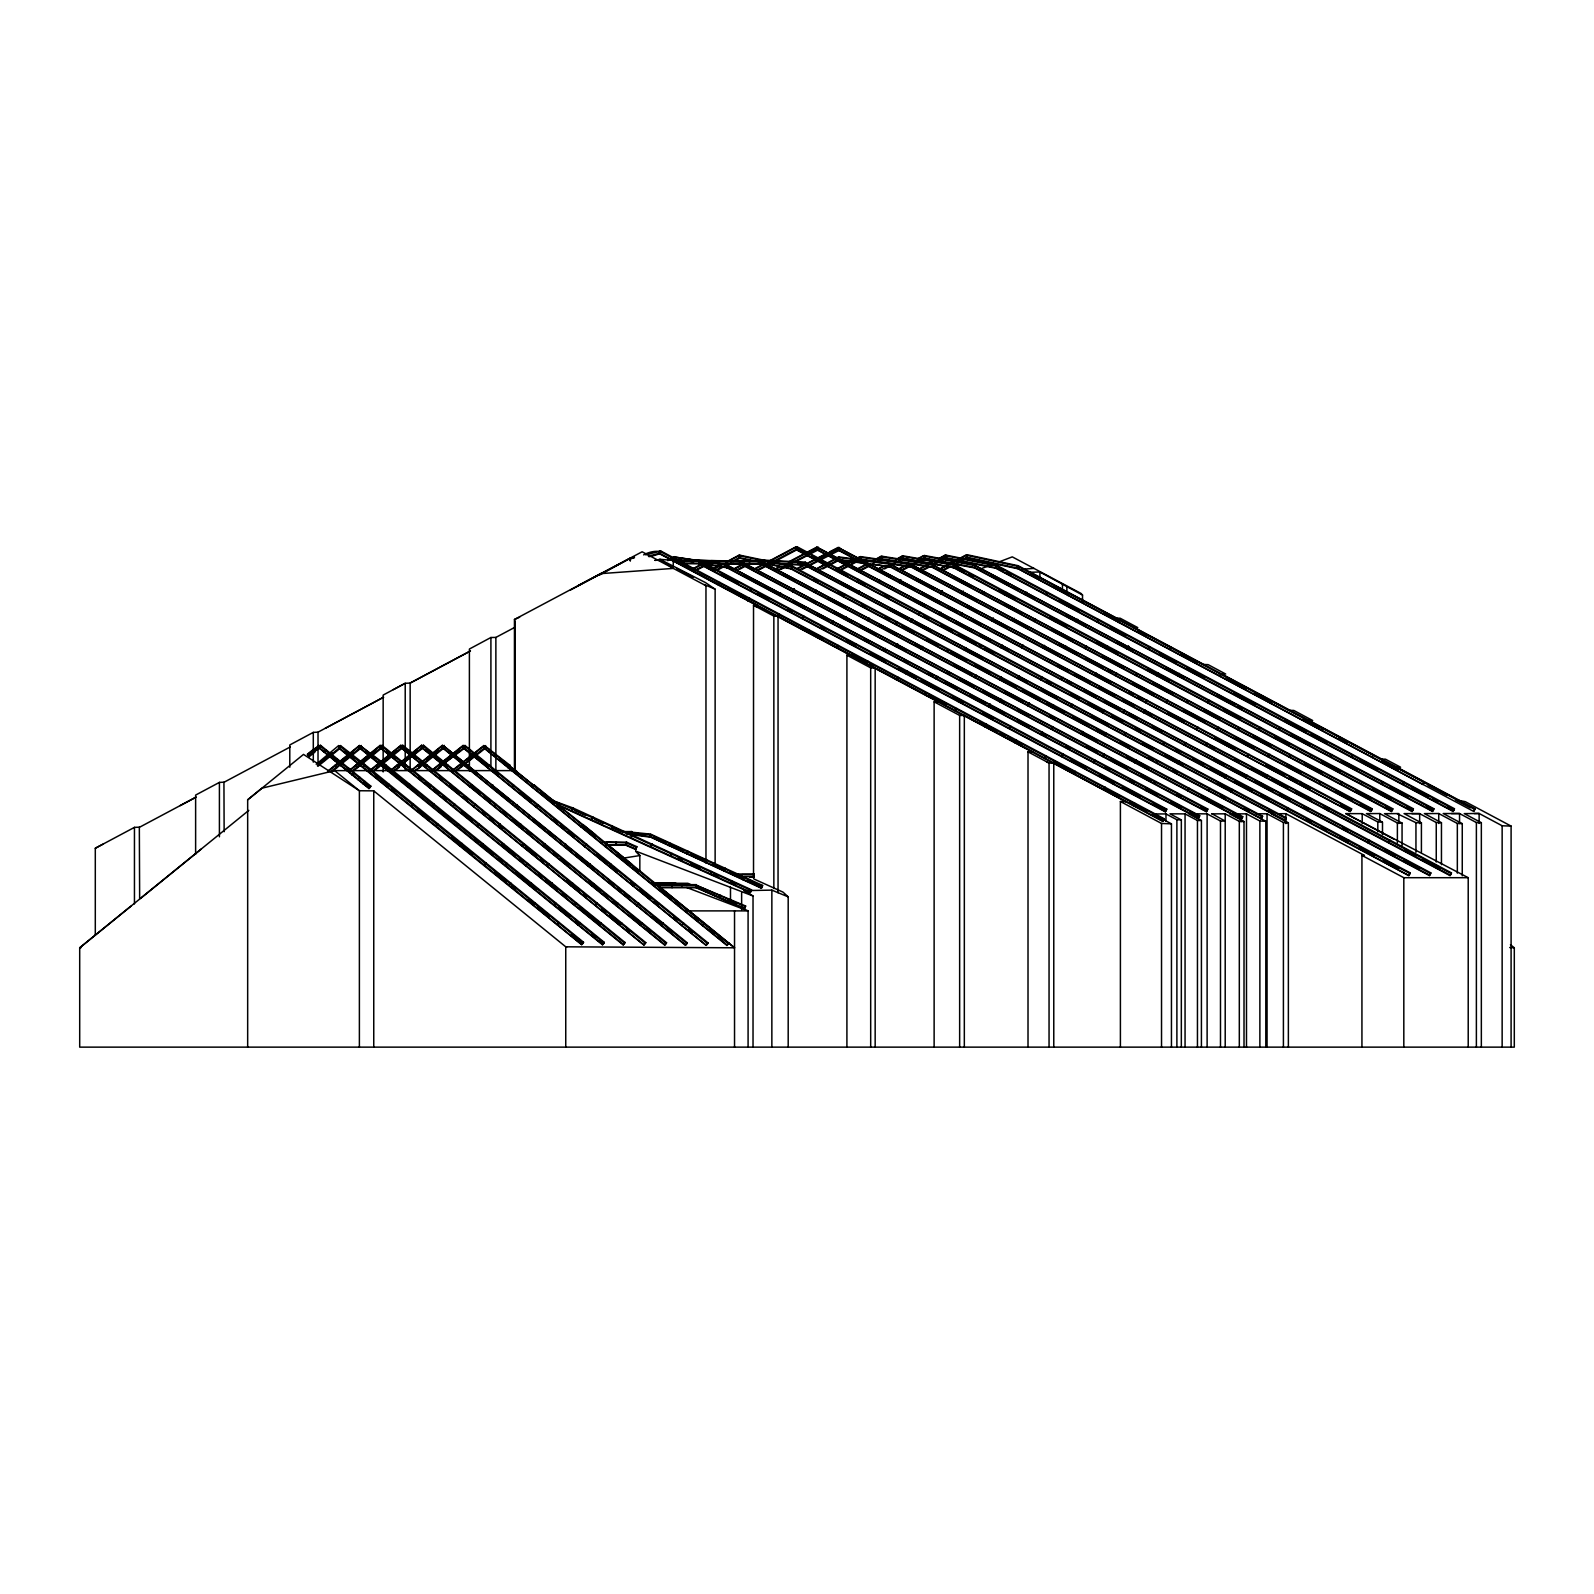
<?xml version="1.0" encoding="UTF-8"?>
<svg xmlns="http://www.w3.org/2000/svg" width="1594" height="1594" viewBox="0 0 1594 1594"><rect width="100%" height="100%" fill="white"/><g stroke="black" fill="none" stroke-linecap="round" stroke-linejoin="round"><path stroke-width="1.5" d="M727.9 563.858L761.852 564.176L761.872 561.108L710.944 560.65M924.161 557.023L924.52 555.509L975.408 564.973L975.369 566.488L974.89 567.982L923.982 558.518L924.52 555.509M717.161 563.539L741.768 564.475L741.887 561.407L689.784 560.032L741.469 561.985M995.732 568.201L996.728 565.332L945.9 555.111L945.322 558.119L996.15 568.341L997.127 565.491L1454.445 808.716L1453.987 810.071L1453.07 811.426L995.732 568.201L997.127 565.491M753.404 561.128L739.158 558.159L739.755 555.17L791.999 566.049L791.003 568.899L1265.815 821.289L1265.815 1047.138M967.12 556.246L967.199 554.752L1017.948 565.671L1017.869 567.165L1018.327 565.81L1475.028 808.696L1474.57 810.051L1473.633 811.406L1016.833 568.002L1018.327 565.81M785.643 564.296L805.03 565.252L805.169 562.184L756.692 559.793M318.7 745.275L320.514 747.725L314.197 751.571L313.101 749.598L320.533 745.315L370.824 786.161L370.127 787.356L368.971 788.552L318.68 747.706L320.533 745.315M335.079 765.698L336.952 767.631M316.21 764.283L338.645 745.593L340.518 748.004L318.083 766.216M355.801 765.578L357.694 767.531M331.353 772.193L361.24 747.885L359.387 745.494L327.607 771.317M369.091 771.097L400.871 745.275L402.744 747.666L378.436 767.411L376.563 765.02L378.436 767.411L374.69 770.46M353.948 770.56L382.002 747.785L380.149 745.374L348.349 771.197M421.613 745.235L423.466 747.626L398.44 766.853L397.324 764.901L421.613 745.235L422.769 746.43L423.466 745.235L666.551 942.731L665.854 943.927L664.698 945.122L421.613 747.626L423.466 745.235M463.117 745.434L464.93 747.865L439.924 766.634L438.788 764.682L463.117 745.434L464.252 746.65L464.97 745.454L708.075 942.971L707.377 944.166L706.202 945.362L463.097 747.845L464.97 745.454M416.173 770.241L444.208 747.745L442.375 745.334L410.575 770.878M457.637 770.022L461.383 766.973L459.55 764.562L461.383 766.993L485.692 747.984L483.859 745.554L452.038 770.659M671.712 887.141L672.07 884.65L672.07 887.719M668.882 843.306L668.265 845.557L669.5 842.768L762.59 885.447L762.211 886.842L761.374 888.237L649.495 836.491L650.87 834.24L669.5 842.768L669.121 844.162M688.11 851.316L686.875 854.105M724.732 868.909L724.134 871.181L725.35 868.371L724.971 869.766L712.558 864.087M650.053 837.149L650.472 834.12L631.403 832.168L631.443 834.618L650.053 837.149L650.491 835.635L649.655 837.029M856.297 559.195L839.241 556.964L838.564 559.434L890.07 566.687L873.014 564.455M889.751 566.109L890.428 563.638L861.178 559.833M558.338 805.349L750.256 892.6L751.113 891.205L751.491 889.811L572.744 807.859L572.346 809.254L572.664 807.839L552.221 800.367L591.992 817.503L591.374 819.754L592.609 816.965L591.374 819.754M591.992 817.503L611.857 826.609L611.219 828.86L612.455 826.071M631.085 837.966L632.32 835.176L631.941 836.571M650.95 847.072L652.185 844.282L650.95 847.072L651.587 844.82L611.857 826.609M651.587 844.82L671.433 853.926L670.815 856.177L672.05 853.388M671.433 853.926L691.298 863.031L690.68 865.283L691.916 862.493M706.142 860.381L705.504 862.633L706.74 859.843M710.545 874.389L711.761 871.599L710.545 874.389L711.163 872.137L691.298 863.031M730.391 883.494L731.028 881.243M743.98 876.919L742.744 879.709M705.823 564.415L727.262 567.783L727.721 566.268L727.721 564.754L674.86 557.083L674.581 558.956L693.629 561.945M860.142 559.633L860.581 556.605L911.668 563.977L911.688 565.491L926.612 573.422M881.422 559.275L881.861 556.246L932.928 564.316L932.928 565.83M889.352 563.838L911.27 567.006L911.668 563.977M908.162 563.499L932.47 567.344L932.928 564.316M727.262 567.783L727.721 564.754M616.22 842.19L616.22 845.258L616.46 843.724M608.191 845.258L626.223 845.258L626.841 842.309L636.843 846.693L635.667 849.502L625.645 845.119L626.841 842.309M749.419 877.098L754.121 877.098L754.121 874.03L737.623 874.03M902.423 558.318L903.2 555.868L954.168 564.655L953.69 567.663L902.423 558.318L953.69 567.663M953.411 567.085L954.168 564.655M974.89 567.982L975.408 564.973M719.253 582.946L718.515 585.137L719.89 582.428M779.187 595.498L779.924 593.287M792.836 591.792L794.211 589.083L792.836 591.792L793.573 589.601L741.887 562.104L741.13 564.296L1206.399 811.744L1207.316 810.39L1207.794 809.035L741.887 562.104M807.361 632.4L808.756 629.69L808.278 631.045M814.514 592.37L815.271 590.178M843.983 594.482L843.246 596.694M837.707 645.949L836.989 648.14M844.541 619.289L845.258 617.097M857.911 579.977L857.193 582.169L858.568 579.459M857.791 593.466L858.528 591.254M867.893 620.743L868.61 618.552M883.973 651.209L885.347 648.499L884.889 649.854M900.132 580.515L899.375 582.707L900.789 579.997L900.331 581.352L915.614 589.481M895.489 624.469L896.864 621.76L896.406 623.115M896.964 677.45L896.207 679.662L897.581 676.932L897.123 678.307M911.888 619.648L911.13 621.839L912.525 619.13M919.22 612.574L918.463 614.786M890.309 564.316L941.476 591.553L940.759 593.745L1350.238 811.525L1351.154 810.17L1351.612 808.816L890.309 564.316L889.552 566.528L940.759 593.745L942.134 591.035L940.759 593.745M925.855 695.402L926.572 693.211M937.093 676.892L936.355 679.084L937.73 676.374M948.669 672.07L947.912 674.282L949.307 671.552M961.899 594.024L963.274 591.314L962.816 592.669L977.72 600.599M961.321 613.052L960.584 615.244L961.959 612.534M983.637 592.968L984.434 591.613L983.06 594.323L1391.423 811.525L1392.339 810.15L1392.797 808.796L932.749 564.973L931.992 567.185L983.06 594.323M992.663 618.771L991.926 620.963L993.321 618.253L992.843 619.608L1007.767 627.538M1004.957 592.43L1004.24 594.622M989.476 704.747L988.738 706.939L990.133 704.229L989.675 705.584L1004.937 713.713M999.617 701.778L1000.355 699.567M1021.774 647.802L1022.491 645.59M1034.685 620.126L1035.482 618.751L1034.088 621.481M1016.075 739.955L1014.681 742.665M1046.561 595.22L1047.298 593.028M1027.911 705.863L1029.325 703.153L1028.827 704.508M1055.925 619.548L1055.208 621.74M1041.121 734.814L1041.878 732.602M1052.219 707.836L1052.957 705.624M1064.115 648.399L1065.489 645.67L1065.031 647.025M1051.303 729.255L1052.06 727.063M1071.965 704.787L1071.248 706.979M1085.733 647.264L1086.53 645.909L1085.155 648.619M1081.29 734.236L1082.665 731.526L1082.206 732.881L1097.13 740.831M1103.108 710.386L1102.351 712.578L1103.765 709.868M1118.45 622.497L1119.167 620.305M1104.463 735.611L1105.2 733.419M1115.8 674.222L1116.577 672.847L1115.202 675.577M1127.157 649.037L1128.532 646.327L1127.157 649.037L974.452 567.843L975.209 565.631L1433.883 808.736L1433.424 810.091L1432.508 811.446L1127.157 649.037L1127.875 646.845L975.209 565.631M1104.283 787.735L1103.546 789.927L1104.921 787.197L1104.483 788.572L1119.287 796.442M1136.203 675.776L1136.92 673.585M1148.178 649.276L1148.915 647.084M1146.066 701.28L1146.863 699.925L1145.488 702.635M1133.175 805.667L1133.892 803.476M1169.179 649.475L1169.916 647.284M1146.644 788.333L1145.907 790.524L1147.281 787.815L1199.684 815.69L1199.226 817.045L1198.309 818.399L726.784 567.623L727.541 565.432L1147.281 787.815L1145.907 790.524M1166.908 701.4L1167.705 700.045L1166.31 702.755M1158.101 760.677L1156.706 763.406M1178.026 676.115L1178.783 673.923M1187.251 702.914L1187.968 700.722M1197.253 728.498L1198.05 727.143L1196.656 729.853M911.529 564.655L1372.115 808.756L1371.657 810.131L1370.74 811.485L910.772 566.846L911.529 564.655L1218.155 727.741L1217.418 729.932L1218.792 727.223M1238.299 730.072L1239.016 727.88M1217.298 782.813L1232.242 790.763L1231.325 792.118L804.432 565.073L805.169 562.881L1286.079 817.782L1285.601 819.137L1284.664 820.511L1231.325 792.118L1232.7 789.409M1249.816 703.333L1250.553 701.121M1248.6 754.879L1247.843 757.07M1270.657 703.452L1271.414 701.26M1268.525 757.11L1269.92 754.4L1268.525 757.11L1269.262 754.918L1218.155 727.741M1289.327 757.23L1290.064 755.018M1286.258 810.39L1286.996 808.178M1301.362 728.159L1300.624 730.351M1319.633 784.288L1320.37 782.096M1330.731 757.309L1332.106 754.6L1330.731 757.309L1331.448 755.118L1127.875 646.845M1327.682 810.509L1329.057 807.779L1451.457 872.874L1450.998 874.229L1450.042 875.584L838.205 550.169L838.942 547.977L1329.057 807.779L1327.682 810.509L1328.44 808.297M1341.112 782.176L1340.375 784.368M1348.922 840.257L1347.548 842.987M1372.155 757.429L1372.892 755.237M1369.585 840.277L1368.21 843.007M1382.357 782.196L1381.599 784.387L1383.014 781.678M1389.609 840.835L1388.872 843.047L1390.267 840.317M1402.999 782.216L1402.262 784.407L1403.637 781.698M896.964 644.594L896.207 646.785L897.621 644.056L897.163 645.431L905.771 650.013M1124.587 735.352L1125.344 733.16M599.922 574.816L629.67 558.538L630.248 559.912M796.422 561.267L818.28 549.81L816.905 547.081L788.472 561.985M903.738 569.656L924.958 558.378L923.544 555.648L917.188 559.036M675.796 559.374L674.401 556.665L667.846 560.152M822.683 568.919L839.739 559.853L838.364 557.123L814.913 569.596M903.639 558.737L902.264 556.027L898.02 558.279M954.906 564.356L967.578 557.621L966.203 554.891L938.727 569.516M741.768 564.475L742.525 561.586M945.322 558.119L945.9 555.111M996.15 568.341L996.728 565.332M688.887 569.377L689.644 567.185M748.881 598.686L748.124 600.898L749.519 598.168M750.595 591.254L751.969 588.525L751.511 589.88M777.752 616.639L779.127 613.929L778.669 615.284M802.44 618.811L803.197 616.619M832.327 621.162L831.57 623.354L832.945 620.644M854.284 646.387L855.042 644.195M878.174 582.388L878.912 580.176M866.598 663.901L867.355 661.709M907.504 671.253L906.129 673.963M921.97 646.925L921.232 649.117M940.799 612.235L939.424 614.965M947.733 652.265L948.49 650.053M965.884 647.503L964.509 650.213M955.464 711.163L956.201 708.951M958.731 699.348L957.974 701.539M980.529 645.172L979.772 647.383L981.147 644.653M975.329 675.298L974.572 677.49L975.946 674.78M1001.431 645.331L1000.673 647.543L1002.048 644.813M985.829 724.712L985.072 726.924M999.976 680.04L1001.351 677.33L1000.893 678.685L1016.135 686.795M1012.987 621.202L1014.362 618.492L1013.904 619.847L1028.807 627.777M1025.36 594.901L1026.098 592.709M1017.869 678.606L1019.263 675.876L1018.785 677.251L1027.333 681.774M1009.819 729.116L1010.576 726.924M1043.114 648.18L1044.488 645.47L1044.03 646.825L1058.954 654.775M1041.818 677.789L1041.081 679.98M1067.681 595.518L1068.438 593.307M1045.066 756.214L1044.309 758.425L1045.704 755.695M1062.68 677.908L1061.923 680.12M1076.249 621.979L1077.006 619.767M1062.421 754.5L1061.664 756.692M1084.338 677.609L1082.944 680.339M1097.369 622.258L1098.127 620.046M1073.938 774.166L1075.312 771.456L1074.854 772.811L1053.694 761.553M1094.301 675.418L1095.676 672.688L1095.217 674.063L1110.141 681.993M1106.933 646.646L1106.176 648.858M1093.524 762.669L1094.281 760.477M1103.008 756.751L1103.765 754.56M1123.929 710.486L1123.192 712.697L1124.567 709.968M1114.266 782.056L1113.509 784.268L1114.883 781.538M1144.89 710.685L1144.133 712.877L1145.508 710.167M1134.629 762.609L1136.004 759.9L1134.629 762.609L1135.386 760.418L761.912 561.805L761.175 563.997L1241.308 819.356L1242.264 818.001L1242.702 816.646L761.912 561.805M1157.902 673.764L1157.144 675.956M1155.451 782.056L1154.714 784.248L1156.088 781.538M1163.66 745.175L1164.417 742.983M1178.703 761.553L1177.946 763.745M1185.179 743.063L1184.442 745.275M1199.007 676.294L1199.744 674.103M1187.968 790.983L1188.726 788.791M1208.87 700.882L1208.132 703.074M1206.06 743.222L1205.323 745.414M1219.928 676.474L1220.685 674.282M1208.949 791.182L1209.687 788.99M1229.671 700.981L1228.934 703.173M1225.706 775.581L1224.969 777.772L1226.344 775.063M1246.448 775.64L1245.691 777.852L1247.066 775.122M1259.838 727.98L1259.101 730.191M1267.25 775.76L1266.493 777.952L1267.888 775.242M1280.58 728.059L1279.823 730.251M941.476 591.553L1299.787 782.096L1299.03 784.308L1300.425 781.578L1299.03 784.308M1310.069 757.289L1310.826 755.098M1322.163 728.259L1321.406 730.451M1306.941 810.429L1308.335 807.7L1306.941 810.429L1307.698 808.238L817.662 547.599L816.905 549.81L1429.459 875.584L1430.376 874.229L1430.834 872.874L817.662 547.599M1351.433 757.389L1352.19 755.177M1361.037 784.407L1361.794 782.216M1016.833 568.002L1422.904 784.427L1424.279 781.718M739.158 558.159L739.755 555.17M1017.948 565.671L1017.351 568.659L966.582 557.741L967.199 554.752M552.799 799.829L552.48 801.244L551.883 800.308M802.44 569.217L839.58 550.189L838.225 547.439L829.478 551.923M570.413 590.039L629.67 558.538M733.619 561.506L740.154 558.02L738.779 555.31L725.708 562.264M775.381 561.208L797.259 549.571L795.884 546.862L767.431 561.985M861.059 559.474L859.684 556.764L836.252 569.217M882.359 559.115L880.964 556.386L874.588 559.793M933.606 564.734L946.318 557.96L944.943 555.25L938.587 558.637M745.633 906.01L744.398 908.799L695.821 887.599L696.359 885.308L745.633 906.01L744.398 908.799M615.842 844.661L615.842 842.768M714.789 570.353L699.666 562.323L700.125 560.949L1166.728 809.114L1166.27 810.469L1165.353 811.844L698.75 563.678L700.125 560.949M770.041 564.595L791.421 569.038L791.919 567.544M805.807 562.363L805.349 563.718L805.169 562.184M818.28 549.81L818.28 547.081M954.647 564.794L953.232 567.524L1412.025 811.525L1412.942 810.15L1413.4 808.796L954.647 564.794L953.232 567.524M659.856 552.281L660.653 550.926L1164.158 818.718L1163.7 820.073L1162.783 821.428L659.278 553.636L660.653 550.926M728.179 564.914L726.784 567.623M797.259 546.862L795.884 549.571L1408.837 875.584L1409.773 874.229L1410.232 872.874L797.259 546.862L795.884 549.571M889.552 566.528L890.946 563.798M911.688 565.491L912.147 564.137M974.452 567.843L975.827 565.113M1262.587 816.248L1261.193 818.977L1262.587 816.248L792.377 566.189L791.421 569.038M839.6 547.459L838.205 550.169M648.937 556.685C671.333 552.341 655.831 548.097 643.637 554.891M484.456 865.662L486.329 863.271L583.543 942.233L582.846 943.449L581.69 944.644L338.685 748.024L340.498 745.574L364.807 764.522L486.329 863.271L485.612 864.466L484.456 865.662L485.592 863.729L339.761 746.052M561.467 824.915L560.331 826.409M360.523 745.932L554.951 903.32L553.815 905.272L555.688 902.881L604.305 942.373L603.608 943.568L602.452 944.764L359.407 747.905L360.523 745.932L385.529 764.642L555.688 902.881M661.131 925.496L663.004 923.105L687.313 942.851L686.615 944.047L685.44 945.242L442.375 747.745L443.471 745.793L663.004 923.105L661.131 925.496L662.267 923.564M409.12 784.846L407.984 786.798M411.571 806.425L412.687 804.492M449.488 787.018L451.341 784.627L645.789 942.612L645.112 943.807L643.936 945.003L400.871 747.666L402.744 745.275L451.341 784.627L450.664 785.822L449.488 787.018L450.624 785.085L402.007 745.733M466.683 767.491L467.799 765.558M490.972 787.237L492.108 785.304M477.343 826.389L479.216 823.998L625.047 942.492L624.37 943.688L623.174 944.883L380.149 747.785L381.982 745.374L479.216 823.998L478.519 825.194L477.343 826.389L478.479 824.457L381.265 745.833M726.964 945.481L728.817 943.09L726.964 945.481L508.147 767.71L509.283 765.778L595.598 834.917M482.046 844.083L480.91 846.035L482.763 843.624L482.065 844.84L493.283 853.946M484.974 746.032L510 765.319L509.303 766.515L508.147 767.71L483.839 747.965L484.974 746.032L533.591 785.523L532.456 787.476L534.329 785.065L558.637 804.831L557.94 806.026L561.666 809.055M518.847 826.628L520.72 824.237L520.023 825.433L523.768 828.462M557.621 806.026L558.637 804.831L556.764 807.222M544.291 844.441L543.156 846.374M450.624 785.085L547.838 864.068L546.702 866.02L548.575 863.609L546.702 866.02M534.946 902.742L533.054 905.153M478.479 824.457L551.404 883.694L550.269 885.646L552.122 883.235L551.424 884.451L557.043 888.994M464.233 745.912L585.775 844.681L584.659 846.613L586.532 844.222L584.659 846.613M610.084 864.426L608.948 866.359M634.412 884.172L633.276 886.105L635.129 883.714M636.823 905.751L638.716 903.34L636.823 905.751L637.959 903.798L443.471 745.793M640.409 925.377L642.262 922.986L640.409 925.377L641.525 923.444L422.749 745.693M657.585 905.87L658.721 903.918M635.667 849.502L636.843 846.693M346.615 770.4L348.468 768.009L346.615 770.4L347.751 768.467L319.816 745.773M498.105 826.509L499.958 824.118L499.261 825.313L503.007 828.362M515.28 807.002L516.416 805.05M502.807 844.202L501.652 846.155L503.525 843.744L502.827 844.94L515.918 855.579M589.362 864.307L588.226 866.239M575.713 903.439L574.577 905.392L576.43 903.001M593.645 883.474L591.773 885.885M533.591 785.523L703.791 923.803L702.655 925.735L704.508 923.344L703.811 924.54M325.395 750.296L324.259 752.248L326.112 749.838M329.838 756.791L330.994 754.839M336.573 759.382L335.437 761.314L337.29 758.923L336.593 760.119L340.319 763.147M342.152 763.924L341.016 765.857M352.194 774.943L354.067 772.552L352.194 774.943L353.33 773.01L347.751 768.467M353.33 773.01L358.929 777.533L357.793 779.486L359.646 777.075M363.372 784.029L365.245 781.618L363.372 784.029L364.508 782.076L358.929 777.533M388.398 784.746L387.262 786.679M429.882 784.965L428.746 786.898L430.599 784.507M445.921 767.372L447.057 765.439M432.293 806.544L433.448 804.591M435.859 826.17L436.995 824.237M453.055 806.644L454.19 804.711M470.23 787.137L471.366 785.184M456.621 826.29L457.757 824.337M487.405 767.611L488.541 765.658M473.797 806.763L474.932 804.831M461.304 843.983L460.168 845.916L462.041 843.525L461.324 844.72L472.541 853.826M494.558 806.883L495.694 804.95M511.734 787.356L512.869 785.424M505.218 865.781L506.354 863.828M536.042 807.102L537.895 804.711L537.198 805.906M523.549 844.322L522.414 846.255M485.592 863.729L509.921 883.474L508.765 885.407L510.638 883.016L509.941 884.212M540.725 824.795L539.569 826.29M525.98 865.901L527.116 863.948M530.663 883.594L529.527 885.527L531.4 883.136L530.682 884.331L536.301 888.874M565.053 844.561L563.917 846.494M582.228 825.034L581.093 826.967L582.946 824.576L734.535 947.792L565.75 946.816L373.753 790.863L359.387 790.744L303.518 754.4L247.668 799.809L247.668 1047.138M568.6 864.187L567.464 866.12M572.166 883.813L571.011 885.766L572.884 883.355M558.518 922.966L557.382 924.899M606.537 844.78L605.401 846.733L607.254 844.322L631.583 864.087L629.71 866.478M578.124 925.018L579.997 922.607L578.124 925.018L579.28 923.065L554.951 903.32M596.475 903.579L595.339 905.512L597.192 903.121M614.387 883.594L612.534 886.005M598.886 925.138L600.759 922.747L598.886 925.138L600.021 923.205L551.404 883.694M630.845 864.546L629.69 866.02M616.081 905.631L617.237 903.678M619.648 925.257L621.501 922.866L619.648 925.257L620.783 923.324L547.838 864.068M655.154 884.291L654.018 886.224L655.891 883.833L734.535 947.792M678.347 905.99L679.482 904.037M681.893 925.616L683.029 923.683M630.188 560.829L629.969 558.418L634.532 557.242M686.755 853.567L687.512 851.834M761.374 888.237L762.59 885.447M630.945 837.428L631.722 835.714M742.585 879.171L743.362 877.437M750.256 892.6L751.491 889.811M725.35 868.371L723.995 870.643M807.261 631.882L808.098 630.208M895.39 623.951L896.246 622.278M883.853 650.691L884.69 649.017M961.78 593.506L962.617 591.832M982.94 593.805L983.797 592.131M1012.887 620.684L1013.744 619.01M999.876 679.522L1000.713 677.848M1033.988 620.963L1034.825 619.269M1350.238 811.525L1043.014 647.662L1043.851 645.988M1027.811 705.345L1028.668 703.671M1014.581 742.146L1015.438 740.473M1063.995 647.881L1064.832 646.188M1085.036 648.1L1085.873 646.427M1081.17 733.718L1082.007 732.044M1115.103 675.059L1115.959 673.365M1073.838 773.648L1074.675 771.974M1145.369 702.117L1146.206 700.443M1166.19 702.237L1167.047 700.563M1156.586 762.888L1157.443 761.195M1196.556 729.335L1197.413 727.661M1165.353 811.844L1166.728 809.114M1231.325 792.118L1232.042 789.927M1241.308 819.356L1242.702 816.646M1284.664 820.511L1286.079 817.782M1350.098 811.007L1351.612 808.816M1408.837 875.584L1347.448 842.469L1348.285 840.775M1368.09 842.489L1368.927 840.795L1307.698 808.238M1391.423 811.525L1392.797 808.796M1412.025 811.525L1413.4 808.796M1432.508 811.446L1433.883 808.736M1453.07 811.426L1454.445 808.716M1475.028 808.696L1473.633 811.406M1450.042 875.584L1451.457 872.874M592.609 816.965L591.215 819.216M750.475 590.736L751.352 589.043M631.603 836.571L632.32 835.176M650.81 846.534L652.185 844.282M777.613 616.121L778.49 614.447M669.5 842.768L668.125 845.039M710.386 873.851L711.761 871.599M558.159 804.791L730.271 882.956L731.626 880.705M906.01 673.445L906.886 671.771M939.304 614.447L940.161 612.754M1284.565 819.974L964.39 649.694L965.267 648.021M1017.749 678.088L1018.626 676.394M1082.824 679.821L1083.701 678.127M1094.181 674.9L1095.058 673.206M1162.783 821.428L1164.158 818.718M1198.309 818.399L1199.684 815.69M1206.399 811.744L1207.794 809.035M1370.74 811.485L1372.115 808.756M1423.821 783.072L1422.904 784.427L1423.661 782.236M1408.717 875.066L1410.232 872.874M1429.459 875.584L1430.834 872.874M340.498 745.574L339.821 746.809L338.645 745.593M380.966 746.57L381.982 745.374M896.087 623.115L896.864 621.76M919.858 612.056L918.363 614.268M897.581 676.932L896.107 679.144M1051.203 728.757L1052.698 726.545M1104.363 735.093L1105.837 732.901M1169.079 648.957L1170.554 646.765M1104.921 787.197L1103.446 789.409M1177.926 675.597L1179.401 673.385M1249.716 702.815L1251.19 700.603M1249.218 754.361L1247.743 756.552M999.518 701.26L1000.992 699.049M1041.021 734.296L1042.496 732.084M1124.487 734.834L1125.962 732.642M1147.281 787.815L1145.807 790.006M1270.557 702.934L1272.032 700.742M1327.583 809.971L1329.057 807.779M360.224 746.689L361.24 745.474M401.708 746.47L402.744 745.275M406.291 764.761L404.438 767.152L405.274 765.957M427.053 764.861L425.18 767.272L427.053 764.861L425.16 766.814L643.936 945.003M443.192 746.55L444.228 745.354M484.676 746.769L485.692 745.574M532.456 787.476L534.329 785.065L532.456 787.018L483.839 747.506M625.645 845.119L626.223 842.19L602.193 842.19M659.159 553.118L688.787 568.859L690.262 566.667M779.067 594.98L780.582 592.769M792.716 591.274L794.211 589.083M814.414 591.852L815.909 589.66M802.32 618.293L803.814 616.101M844.641 593.964L843.126 596.176M844.422 618.771L845.916 616.559M900.789 579.997L899.275 582.189M866.478 663.383L867.973 661.191M884.55 649.854L885.347 648.499M922.607 646.407L921.113 648.599M947.613 651.747L949.127 649.535M1005.615 591.912L1004.1 594.104M959.349 698.83L957.874 701.021L698.63 563.16M974.352 567.325L1025.221 594.383L1026.735 592.191M1013.565 619.847L1014.362 618.492M1000.554 678.685L1001.351 677.33M990.133 704.229L988.619 706.421M1056.583 619.03L1055.089 621.222M1043.691 646.825L1044.488 645.47M1042.456 677.271L1040.962 679.462M1064.692 647.025L1065.489 645.67M1052.1 707.318L1053.614 705.106M1107.551 646.128L1106.057 648.34M1094.879 674.063L1095.676 672.688M1063.039 753.962L1061.564 756.174M1074.515 772.811L1075.312 771.456M1148.079 648.758L1149.573 646.566M1093.404 762.151L1094.899 759.959M1102.909 756.233L1104.383 754.042M1158.519 673.246L1157.025 675.438M1134.51 762.091L1136.004 759.9M1219.809 675.956L1221.303 673.744M1209.507 700.364L1207.993 702.556M1179.341 761.015L1177.827 763.227M1206.698 742.704L1205.203 744.896L838.105 549.651M1260.475 727.462L1258.981 729.673M1300.425 781.578L1298.911 783.79M1286.139 809.872L1287.633 807.66M1306.821 809.911L1308.335 807.7M751.173 589.88L751.969 588.525M778.33 615.284L779.127 613.929M807.959 631.045L808.756 629.69M857.672 592.948L859.166 590.736M838.364 645.431L836.87 647.622M816.805 549.292L878.035 581.87L879.549 579.658M867.754 620.225L869.268 618.034M854.165 645.869L855.659 643.677M897.621 644.056L896.107 646.267M942.134 591.035L940.619 593.227M962.477 592.669L963.274 591.314M993.321 618.253L991.827 620.445M955.344 710.645L956.838 708.433M1046.441 594.701L1047.955 592.51M1021.654 647.284L1023.149 645.072M986.447 724.194L984.972 726.386M1018.446 677.251L1019.263 675.876M1067.581 594.98L1069.076 592.789M1009.719 728.597L1011.194 726.406M1076.129 621.461L1077.624 619.249M1028.529 704.508L1029.325 703.153M1063.318 677.39L1061.803 679.602M1097.25 621.74L1098.744 619.528M1118.33 621.979L1119.825 619.787M1072.623 704.269L1071.128 706.461M1127.038 648.519L1128.532 646.327M1081.868 732.881L1082.665 731.526M1198.887 675.776L1200.382 673.585M1163.56 744.657L1165.035 742.465M1133.055 805.149L1134.549 802.958M1185.816 742.545L1184.322 744.757M1230.309 700.463L1228.835 702.655L1025.221 594.383M1187.869 790.465L1189.343 788.273M1208.85 790.664L1210.324 788.472M1281.217 727.541L1279.703 729.733L1228.835 702.655M1302.019 727.641L1300.505 729.833M1322.801 727.741L1321.287 729.932M1341.769 781.658L1340.255 783.849M611.219 828.86L612.076 827.465L620.903 831.51M670.815 856.177L671.652 854.783M705.504 862.633L706.361 861.238M659.916 887.719L696.379 887.719L696.379 884.65L655.054 884.65M622.337 831.57L631.642 831.57L631.642 834.638M626.223 845.258L626.223 842.19M754.121 877.098L754.121 874.03M682.152 563.638L699.427 563.838L699.447 560.789L677.231 560.51M606.198 842.19L625.864 842.768M831.57 623.354L832.486 621.999M911.13 621.839L912.067 620.484M960.584 615.244L961.501 613.889M936.355 679.084L937.272 677.729M979.772 647.383L980.689 646.028M1113.509 784.268L1114.425 782.893L1099.302 774.863M1217.418 729.932L1218.334 728.578M718.515 585.137L719.432 583.783M741.13 564.296L741.887 561.407M748.124 600.898L749.06 599.543M857.193 582.169L858.11 580.814M974.572 677.49L975.488 676.135M1000.673 647.543L1001.59 646.188M1044.309 758.425L1045.246 757.05M1123.192 712.697L1124.109 711.342M1144.133 712.877L1145.05 711.522M1154.714 784.248L1155.63 782.893M1224.969 777.772L1225.886 776.417L1210.563 768.268M1245.691 777.852L1246.608 776.497L1231.305 768.348M1266.493 777.952L1267.409 776.597L1252.127 768.467M1402.262 784.407L1403.178 783.053M947.912 674.282L948.848 672.907M1102.351 712.578L1103.307 711.223L1087.965 703.074M1381.599 784.387L1382.556 783.033M383.696 766.594L385.529 764.642L383.716 767.053L359.387 747.447M508.147 767.71L509.283 765.778M518.847 826.17L519.983 824.696M726.944 945.023L556.764 806.763L557.9 805.289M581.69 944.644L533.054 904.695L534.209 903.2L509.921 883.474M602.452 944.764L604.305 942.373M623.174 944.883L625.047 942.492M643.936 944.545L645.789 942.612M664.698 945.122L666.551 942.731M498.085 826.051L499.241 824.576M706.202 945.362L536.022 806.644L537.178 805.169M664.698 944.664L591.753 885.427L592.908 883.933M368.971 788.552L370.824 786.161M612.514 885.547L613.67 884.052M581.671 944.186L583.543 942.233M685.44 945.242L687.313 942.851M706.182 944.903L708.075 942.971M741.011 563.778L1154.614 783.73L1155.291 782.893M1205.203 744.896L1266.393 777.434L1267.071 776.597M995.612 567.683L1351.333 756.851L1352.011 756.014M804.312 564.555L911.051 621.321L911.748 620.484M1351.333 756.851L1402.142 783.889L1402.84 783.053M449.488 786.559L451.341 784.627M442.335 747.287L490.972 786.778L492.825 784.846M508.147 767.252L510 765.319M380.129 747.327L477.343 825.931L479.216 823.998M482.763 843.624L480.91 845.577L383.676 766.594L385.569 764.642L383.696 767.053M338.645 747.546L484.456 865.203L486.329 863.271M545.009 843.983L543.156 845.916L421.613 747.168M548.575 863.609L546.702 865.562M552.122 883.235L550.269 885.188L477.343 825.931M610.821 863.968L608.948 865.901M657.585 905.412L659.438 903.459M490.972 786.778L661.131 925.038L663.004 923.105M318.68 747.247L329.819 756.333L331.711 754.38M337.29 758.923L335.417 760.856L329.819 756.333M342.889 763.466L340.996 765.399L335.417 760.856M340.996 765.399L346.595 769.942L348.468 768.009M346.595 769.942L352.174 774.485L354.067 772.552M363.352 783.571L365.245 781.618M389.115 784.288L387.222 786.221M409.877 784.387L407.984 786.34M411.551 805.966L413.424 804.034M445.902 766.913L447.794 764.981M432.273 806.086L434.166 804.133M466.663 767.033L468.536 765.1M435.839 825.712L437.712 823.779M453.035 806.185L454.928 804.253M487.385 767.152L489.278 765.2M456.581 825.831L458.474 823.879M473.777 806.305L475.65 804.372M462.041 843.525L460.148 845.458M494.519 806.425L496.411 804.492M463.077 747.387L511.694 786.898L513.587 784.965M498.922 825.313L499.958 824.118M515.26 806.544L517.153 804.591M503.525 843.744L501.632 845.697M519.684 825.433L520.72 824.237M536.859 805.906L537.895 804.711M480.91 845.577L505.198 865.323L507.071 863.37M524.287 843.864L522.394 845.796M510.638 883.016L508.745 884.949L484.456 865.203M525.94 865.442L527.833 863.49M531.4 883.136L529.507 885.068M565.77 844.103L563.877 846.035M582.946 824.576L581.053 826.509M569.317 863.729L567.444 865.662L543.156 845.916M586.532 844.222L584.639 846.155M590.079 863.848L588.206 865.781M559.235 922.508L557.342 924.44M505.198 865.323L578.104 924.56L579.997 922.607M598.866 924.679L600.759 922.747M616.061 905.173L617.954 903.22M619.628 924.799L621.501 922.866M636.823 905.292L638.716 903.34M640.37 924.918L642.262 922.986M678.307 905.531L680.2 903.579M681.873 925.158L683.746 923.225M704.508 923.344L702.635 925.277M470.21 786.679L472.103 784.726M324.259 752.248L325.415 751.053M357.793 779.486L358.949 778.27M428.746 786.898L429.902 785.703L426.176 782.674M605.401 846.733L607.254 844.322L605.381 846.275M574.577 905.392L575.733 904.197M595.339 905.512L596.495 904.316M633.276 886.105L634.432 884.909L630.686 881.88M654.018 886.224L655.194 885.029L651.448 882M553.815 905.272L554.971 904.077M572.664 807.839L571.509 810.649L572.744 807.859M352.174 774.485L357.773 779.028L358.61 778.27M550.269 885.188L574.557 904.934L575.394 904.197M247.668 799.809L261.974 788.173L334.64 770.619L471.485 770.619M318.68 745.753L313.082 750.077L314.954 752.029L309.356 756.552L307.503 754.161L313.082 749.618M313.082 750.077L307.503 754.62L309.356 756.552L307.503 754.161M308.658 755.357L317.963 747.945M248.803 810.39L79.7 947.792L79.7 1047.138L1514.3 1047.138L1514.3 947.792L1510.454 944.704M130.788 906.289L79.7 947.792L80.915 947.792M140.471 898.418L201.262 849.024M319.238 763.506L332.329 752.866M317.345 765.758L339.781 747.546M327.587 771.775L359.367 745.952M341.873 761.872L353.071 752.766M330.596 771.735L360.523 747.427M350.202 770.141L380.129 745.833M362.595 761.773L375.686 751.133M353.23 770.101L381.265 747.327M370.924 770.041L400.851 745.733M385.21 760.139L388.936 757.11M392.682 754.062L396.428 751.033M373.952 770.002L402.007 747.207M389.833 770.978L397.324 764.901L399.177 767.312L395.451 770.34M389.813 771.436L421.613 745.693M392.821 771.396L422.749 747.168M410.555 771.337L442.335 745.793M413.583 771.297L419.919 767.192L418.046 764.801L419.919 767.192M431.297 770.759L438.788 764.682L440.641 767.093L436.915 770.121M431.277 771.217L463.097 745.912M434.305 771.197L464.213 747.407M452.038 771.117L483.839 746.012M455.047 771.078L484.974 747.506M405.952 760.059L409.698 757.03M413.424 754.002L417.17 750.973M426.694 760.019L430.44 757.011M434.186 754.022L437.912 751.033M419.162 766.734L443.471 747.287M447.436 759.979L451.162 757.011M454.908 754.042L458.654 751.093M468.158 759.92L471.904 757.011M319.776 747.267L308.339 755.357M754.002 879.031L782.993 892.122L788.193 896.864L788.193 1047.138M393.379 689.624L405.215 683.288L410.156 683.069L470.469 650.95M515.181 627.139L495.873 637.421L490.912 637.5L469.393 649.037L469.393 770.958M95.301 935.26L95.301 848.247L134.454 827.366L139.654 827.186L195.783 797.279M290.208 746.968L224.136 782.196L219.414 782.395L195.624 795.087L195.624 854.384M383.516 697.255L318.023 732.164L313.301 732.383L289.789 744.956L289.789 767.252M95.301 848.247L102.773 844.262M180.162 805.608L196.122 797.1M325.296 728.279L383.576 697.236M470.051 651.169L410.156 683.069L410.156 769.763M514.444 771.157L514.444 619.488L600.659 573.641L605.401 572.485M667.747 560.67L674.302 557.183M692.892 568.739L701.42 564.216M692.772 569.257L701.3 564.734M695.781 569.815L708.573 563.001M696.399 570.333L709.21 563.519M712.638 569.197L719.173 565.731M712.538 569.716L721.245 565.093M727.761 561.626L738.64 555.828M715.567 570.234L722.102 566.767M730.809 562.144L739.516 557.501M718.376 569.596L729.255 563.818M733.977 568.799L742.525 564.276M733.878 569.317L744.557 563.658M736.866 569.875L749.678 563.061M739.636 569.257L750.296 563.579M754.281 568.978L763.048 564.316M754.181 569.496L765.12 563.678M769.503 561.347L795.765 547.38M757.23 570.014L796.641 549.053M760.039 569.357L770.998 563.539M814.813 570.114L838.265 557.641M819.914 569.536L836.989 560.45M836.133 569.735L859.564 557.282M839.121 570.273L854.025 562.363M841.891 569.676L856.795 561.746M857.572 568.839L866.08 564.316M857.452 569.357L865.96 564.834M874.468 560.311L880.844 556.924M860.421 569.915L868.929 565.372M877.437 560.849L881.701 558.597M863.211 569.297L873.851 563.638M876.78 569.576L883.136 566.189M876.68 570.094L885.168 565.571M895.788 559.932L902.164 556.545M881.781 569.516L890.269 564.993M898.757 560.47L903.001 558.219M884.531 568.899L895.151 563.26M898.119 569.197L904.475 565.81M898 569.716L906.488 565.193M919.22 558.438L923.444 556.167M900.969 570.253L913.701 563.499M917.945 561.227L924.301 557.86M919.519 568.759L934.343 560.889M919.419 569.277L929.999 563.658M938.467 559.155L944.824 555.768M937.392 561.108L945.86 556.605L944.943 555.25M922.368 569.835L928.724 566.468M932.968 564.216L945.66 557.442M925.138 569.237L929.382 566.986M938.607 570.034L966.103 555.409M943.688 569.457L950.024 566.089M958.492 561.586L966.96 557.083M944.325 569.975L950.662 566.607M578.283 585.536L642.123 551.783L705.963 585.735L705.963 861.099M775.342 568.879L779.725 566.587M775.242 569.397L779.625 567.105M790.564 561.367L803.695 554.493M808.058 552.182L816.805 547.599M787.197 564.495L793.772 561.068M809.075 553.038L817.822 548.436L816.905 547.081M778.29 569.935L817.662 549.292M781.1 569.297L792.039 563.579M796.701 568.719L803.256 565.352M807.64 563.12L825.114 554.154M796.582 569.237L838.105 547.957M821.647 557.761L826.011 555.529M830.374 553.297L839.121 548.814L838.225 547.439M799.61 569.815L838.942 549.651M514.444 619.488L519.664 617.177M980.23 569.058L993.959 563.838M998.541 562.104L1012.27 556.864L1080.911 593.386L1082.525 595.04L1082.525 602.492M629.73 558.976L634.292 557.82M645.69 554.871L659.378 551.365M648.419 556.127L659.796 553.198M655.134 560.45L659.876 559.295L673.266 560.45L679.084 563.439M621.381 858.449L639.832 855.56L639.832 870.483M600.659 573.641L673.326 568.4L659.876 559.295L705.465 582.587L715.128 589.202L715.128 865.462M1021.814 569.257L1033.948 568.4M223.937 782.196L224.136 831.709M139.336 827.206L139.654 898.857M1082.525 595.04L1039.886 572.007L1030.003 572.266L1116.198 618.133L1120.164 618.233L1137.757 627.598L1133.772 627.518L1203.131 664.459L1208.093 664.638L1225.686 674.023L1220.725 673.784L1289.367 710.326L1293.81 710.446L1312.659 720.508L1308.415 720.468L1381.022 759.123L1385.485 759.182L1400.588 767.212L1395.886 766.993M788.193 896.864L771.855 890.129L743.84 890.628L753.026 895.987L753.026 1047.138M1474.231 813.518L1479.132 813.478L1502.146 825.772L1511.092 826.091L1511.092 1047.138M1273.785 813.777L1271.534 813.777L1288.37 822.783L1288.37 1047.138M1278.627 813.737L1285.9 813.697L1364.424 855.42L1361.934 855.42L1361.934 1047.138M1397.081 813.598L1415.95 822.683L1421.41 822.843L1421.41 852.411M1402.062 845.478L1402.062 823.082L1397.38 822.962L1379.786 813.558L1366.417 813.617L1382.496 822.185L1382.496 834.539M1462.256 875.803L1462.256 823.66L1457.334 823.46L1438.744 813.538L1424.378 813.598L1441.454 822.723L1441.454 864.645M796.462 548.216L805.568 552.879M838.803 548.814L839.58 550.189M739.357 556.665L740.154 558.02M945.521 556.605L946.318 557.96M860.262 558.119L860.581 556.605M838.942 558.478L839.241 556.964M741.728 562.941L752.826 568.659M727.382 566.268L732.084 568.6M953.83 566.149L964.788 571.808M689.465 568.022L694.048 570.273M1025.938 593.546L1034.745 598.069M779.785 594.144L764.821 586.014M1068.259 594.144L1053.813 586.273M845.119 617.934L834.678 612.196M1076.827 620.624L1085.653 625.127M1119.028 621.142L1104.562 613.272M854.862 645.032L846.573 640.429M1127.735 647.682L1132.318 649.934M867.176 662.546L852.71 654.676M1178.624 674.76L1183.206 677.012M1199.585 674.939L1204.147 677.191M1000.215 700.404L1004.838 702.695M1250.413 701.978L1254.956 704.229M1052.817 706.481L1064.035 712.259M1041.719 733.439L1046.401 735.77M1105.06 734.256L1096.672 729.634M330.675 755.576L336.593 760.119M1135.207 761.255L1127.018 756.712M439.605 765.897L440.641 767.093L438.768 765.14M376.543 765.479L377.718 766.216M418.883 765.997L418.046 764.801L419.182 766.734M426.016 766.076L420.736 761.553M446.738 766.176L433.986 755.556M335.099 765.24L336.254 766.435M355.821 765.12L356.996 766.316M467.5 766.296L456.621 757.17M488.242 766.395L477.343 757.289M508.984 766.515L499.958 758.923M473.697 770.619L516.476 770.619M364.209 782.813L370.127 787.356M450.325 785.822L460.008 793.413M471.067 785.922L480.75 793.533M491.809 786.041L510.837 801.244M1133.752 804.312L1129.867 802.061M1307.538 809.075L1303.494 806.743M1328.28 809.134L1324.235 806.823M1451.377 813.538L1459.546 813.538L1476.383 822.544L1481.344 822.703L1481.344 1047.138M1171.451 1047.138L1171.451 823.839L1152.861 813.936L1165.971 813.936L1176.89 819.754L1181.333 819.894L1181.333 1047.138M1196.616 813.817L1207.116 813.857L1220.486 821.01L1225.208 821.109L1212.137 813.857M1265.815 821.289L1259.878 820.99L1246.488 813.857L1229.651 813.857L1244.017 821.548L1244.017 1047.138M1211.579 813.857L1225.208 813.837L1239.315 821.368L1244.017 821.548M621.979 832.148L650.013 834.698M626.621 834.041L631.284 834.041M605.8 844.661L625.864 844.661M741.967 874.628L753.763 874.628M744.318 876.521L753.763 876.521M1361.934 855.42L1403.816 877.696L1468.213 877.696L1468.213 1047.138M730.909 882.1L735.651 884.112M653.58 883.196L675.378 883.196L682.192 885.786M657.126 885.248L696.02 885.248M659.557 887.141L696.02 887.141M616.918 904.436L613.511 901.387M658.422 904.675L654.995 901.626M679.164 904.794L675.756 901.746M686.137 910.891L748.084 910.891L748.084 1047.138M578.961 923.823L575.554 920.774M599.703 923.942L579.479 907.225M620.464 924.062L609.585 914.936M641.226 924.181L630.347 915.056M661.988 924.301L652.962 916.709M1411.866 813.617L1419.656 813.637L1436.254 822.524L1441.454 822.723M1256.092 813.777L1267.051 813.797L1283.409 822.504L1288.37 822.783M651.747 883.235L687.871 883.295L692.334 885.328M1468.213 877.696L1345.854 813.617L1362.212 813.657L1377.814 821.986L1382.317 822.165M1201.418 1047.138L1201.418 820.531L1197.453 820.492L1185.059 813.896L1169.956 813.817L1181.333 819.894M566.926 946.816L565.75 946.816L565.75 1047.138M710.565 561.227L761.514 561.686M739.656 563.399L761.494 563.579M655.014 560.251L659.956 560.311M679.323 561.128L699.069 561.367M679.323 563.021L699.069 563.26M846.912 1047.138L846.912 655.174L851.116 655.234L778.051 616.3L773.847 616.081L753.524 605.242L753.524 878.314M757.489 605.302L753.524 605.242L756.911 607.055M1458.51 800.367L1465.245 801.643L1511.092 826.091M934.124 1047.138L934.124 701.818L959.648 715.427L964.33 715.507L1032.972 752.069L1028.01 751.85L1028.01 1047.138M1120.403 1047.138L1120.403 801.503L1126.121 801.682L1053.773 763.167L1049.051 763.068L1028.01 751.85M1399.333 823.002L1402.062 823.082L1384.489 813.677L1398.855 813.578L1398.855 823.52M846.912 655.174L870.683 667.846L875.166 667.986L875.166 1047.138M1241.925 821.468L1239.315 821.368L1239.315 1047.138M709.43 562.682L741.429 563.877M1120.403 801.503L1161.528 823.46L1171.451 823.839M934.124 701.818L939.085 702.057L877.298 669.121M763.546 560.729L804.791 562.782M798.076 563.359L802.918 563.599M770.739 562.981L804.691 564.674M768.667 563.459L773.508 563.698M1509.737 947.513L1514.3 947.792M838.803 557.541L858.309 560.092M863.171 560.729L889.99 564.216M841.313 560.331L865.681 563.499M638.855 834.041L643.518 834.678M631.144 834.041L649.774 836.571M860.122 557.183L911.23 564.555M859.843 559.056L910.971 566.428M862.573 559.992L869.886 561.028M874.747 561.746L879.609 562.443M881.402 556.824L932.45 564.894M881.143 558.697L932.191 566.747M886.284 560.032L891.146 560.809M896.007 561.566L900.869 562.343M674.86 557.083L727.262 565.332M700.782 563.081L726.964 567.205M677.251 559.912L684.404 561.028M902.742 556.445L953.71 565.232M924.042 556.087L974.93 565.551M923.723 557.94L974.611 567.404M945.421 555.688L996.25 565.91M945.063 557.541L995.891 567.763M739.277 555.748L791.501 566.607M738.899 557.601L791.142 568.48L1261.073 818.459M966.701 555.33L1017.47 566.229M966.323 557.183L1017.072 568.082M635.607 851.057L639.832 855.56L635.607 851.057L753.026 895.987M686.735 887.519L748.084 910.891L696.797 887.38M696.359 885.308L745.036 906.548M695.661 887.061L744.259 908.261M715.128 589.202L704.229 584.52L705.963 585.735M626.223 842.847L636.245 847.231M625.506 844.581L635.508 848.964M650.272 834.758L761.972 885.985M654.636 837.527L664.977 842.27M671.194 845.119L683.587 850.798M691.856 854.603L704.289 860.282M731.188 872.615L741.509 877.358M747.725 880.207L762.211 886.842M649.495 836.491L761.215 887.699M711.163 872.137L750.894 890.349M574.557 810.27L585.596 815.331M594.423 819.376L603.249 823.421M678.287 857.811L682.69 859.843M691.517 863.888L700.344 867.933M713.594 874.01L717.997 876.023M730.271 882.956L750.116 892.062M727.561 899.295L736.408 903.36M1017.689 566.328L1474.39 809.214M1030.561 573.9L1039.009 578.403M1138.395 631.264L1146.843 635.747M1180.676 653.739L1197.592 662.745M1227.181 678.486L1246.209 688.608M1254.677 693.111L1269.462 700.981M1303.294 718.974L1320.211 727.96M1339.239 738.082L1347.707 742.585M1381.52 760.577L1398.436 769.563M1428.045 785.324L1447.093 795.426M1455.541 799.929L1470.345 807.799M1481.344 822.703L1464.248 813.617L1479.132 813.478L1479.132 823.421M996.489 566.009L1453.828 809.234M998.78 567.962L1003.005 570.214M1007.249 572.465L1011.493 574.717M1060.189 600.619L1079.238 610.761M1110.998 627.657L1125.822 635.528M1159.695 653.54L1176.631 662.566M1187.211 668.185L1197.811 673.824M1233.796 692.952L1248.6 700.842M1284.605 719.99L1299.429 727.86M1301.561 728.996L1305.785 731.247M1312.141 734.635L1326.965 742.505M1360.838 760.517L1377.774 769.543M1411.646 787.556L1428.583 796.562M1432.827 798.813L1437.051 801.065M1447.631 806.684L1453.987 810.071M1402.142 783.889L1452.971 810.908M1462.256 823.66L1443.208 813.538L1459.546 813.538L1459.546 823.48M1331.448 755.118L1433.265 809.254M992.345 575.494L1009.301 584.52M1013.545 586.791L1017.789 589.043M1066.565 614.985L1075.053 619.488M1117.474 642.043L1125.942 646.566M1166.25 667.986L1176.85 673.624M1217.119 695.064L1227.719 700.702M1229.851 701.818L1234.095 704.07M1238.339 706.341L1242.563 708.593M1291.359 734.535L1310.447 744.677M1342.248 761.593L1357.092 769.484M1279.703 729.733L1432.408 810.928M953.989 565.312L1412.762 809.314M969.052 574.059L973.296 576.331M998.78 589.88L1003.024 592.131M1005.156 593.267L1015.776 598.926M1049.749 616.998L1053.993 619.249M1056.125 620.385L1066.745 626.024M1096.473 641.844L1104.981 646.367M1107.093 647.483L1117.713 653.141M1147.441 668.962L1155.949 673.465M1158.061 674.601L1168.681 680.259M1223.913 709.629L1240.909 718.655M1274.881 736.727L1289.745 744.637M1321.605 761.593L1340.713 771.755M1372.573 788.691L1391.701 798.853M1406.566 806.763L1412.942 810.15M953.132 567.006L1411.925 811.007M1421.41 822.843L1404.055 813.598L1419.656 813.637L1419.656 823.58M932.749 564.973L1392.16 809.314M954.208 577.128L971.224 586.174M1005.256 604.285L1022.272 613.331M1052.04 629.172L1073.32 640.489M1103.088 656.31L1124.348 667.627M1154.136 683.467L1173.284 693.649M1205.184 710.605L1220.068 718.535M1254.099 736.627L1271.115 745.673M1305.147 763.785L1322.163 772.831M1356.195 790.923L1371.079 798.853M1385.963 806.763L1392.339 810.15M931.892 566.667L1391.303 811.007M1269.262 754.918L1371.498 809.274M1058.635 643.637L1077.803 653.839M1086.311 658.362L1103.347 667.428M1107.611 669.679L1111.855 671.951M1184.262 710.446L1205.562 721.783M1286.478 764.821L1301.381 772.751M1133.155 683.268L1154.454 694.605M1235.37 737.643L1254.538 747.825M1335.453 790.863L1352.489 799.929M1361.017 804.452L1371.657 810.131M910.652 566.328L1370.621 810.967M916.072 578.781L933.148 587.847M1129.349 692.194L1133.613 694.466M1137.877 696.737L1142.141 699.009M1167.744 712.618L1184.8 721.703M1265.835 764.801L1285.023 775.003M1289.287 777.274L1297.815 781.817M1299.947 782.953L1310.627 788.612M1340.474 804.492L1351.154 810.17M889.432 566.009L1043.014 647.662M1345.854 813.617L1393.614 839.022M838.942 547.977L1450.799 873.392M863.171 561.606L867.534 563.917M880.645 570.891L891.584 576.709M922.169 592.968L939.663 602.273M948.39 606.916L957.137 611.578M972.44 619.707L981.167 624.35M1057.659 665.037L1068.578 670.835M1075.133 674.322L1090.435 682.471M1099.163 687.114L1114.465 695.243M1123.212 699.905L1134.131 705.704M1147.242 712.677L1151.605 715.009M1210.603 746.39L1214.967 748.702M1234.633 759.162L1239.016 761.494M1271.793 778.928L1287.075 787.057M1295.822 791.7L1311.125 799.849M1405.091 849.821L1416.01 855.619M1422.565 859.106L1440.059 868.411M1266.393 777.434L1449.942 875.066M1368.927 840.795L1430.216 873.392M828.76 554.254L844.083 562.403M852.83 567.066L861.577 571.708M914.079 599.643L925.018 605.461M940.34 613.61L949.088 618.253M955.643 621.74L970.965 629.889M979.712 634.551L990.651 640.37M1003.782 647.343L1008.165 649.675M1067.223 681.076L1071.606 683.408M1084.717 690.381L1095.656 696.199M1104.423 700.862L1119.725 709.011M1128.472 713.654L1137.219 718.316M1152.542 726.466L1161.289 731.108M1213.791 759.043L1224.73 764.861M1255.355 781.14L1272.869 790.445M1279.424 793.951L1290.363 799.77M1342.865 827.684L1347.249 830.016M1384.429 849.781L1395.368 855.599M1404.135 860.262L1419.437 868.411M878.035 581.87L1429.34 875.066M796.641 547.38L1409.594 873.392M812.123 556.366L827.465 564.515M836.212 569.178L847.171 574.996M860.302 581.989L864.665 584.321M884.371 594.801L888.755 597.112M923.763 615.742L928.146 618.073M941.277 625.067L952.236 630.885M958.791 634.372L976.305 643.697M985.072 648.34L993.819 653.002M1046.381 680.957L1050.745 683.288M1070.451 693.749L1079.218 698.411M1112.054 715.885L1122.993 721.703M1136.124 728.677L1140.507 731.008M1175.515 749.638L1179.899 751.969M1193.029 758.963L1203.988 764.781M1234.633 781.08L1252.147 790.385M1260.914 795.047L1269.661 799.71M1306.881 819.495L1311.264 821.827M1322.203 827.645L1326.587 829.976M1339.717 836.97L1348.464 841.632M1359.403 847.45L1374.725 855.599M1383.492 860.242L1398.815 868.411M795.765 549.053L1347.448 842.469M805.169 562.881L1285.422 818.3M807.481 564.854L811.744 567.125M841.632 583.025L856.576 590.956M890.727 609.127L907.783 618.213M916.331 622.756L931.275 630.706M965.426 648.858L982.502 657.943M1042.277 689.724L1057.22 697.674M1091.372 715.845L1108.428 724.911M1142.579 743.083L1153.259 748.762M1166.071 755.576L1176.731 761.255M1178.883 762.39L1183.146 764.662M1268.525 810.071L1272.809 812.322M791.76 566.707L1261.93 816.766M813.697 579.12L818.041 581.431M837.647 591.852L841.991 594.163M861.577 604.584L865.941 606.916M885.527 617.336L889.87 619.648M902.941 626.581L913.82 632.38M926.891 639.333L937.77 645.112M950.841 652.066L966.064 660.155M974.771 664.798L990.013 672.907M1022.671 690.262L1040.085 699.527M1046.62 702.994L1050.964 705.305M1072.742 716.882L1087.965 724.991M1120.622 742.366L1129.329 746.988M1148.915 757.409L1153.279 759.72M1172.865 770.141L1177.229 772.452M1220.745 795.625L1225.109 797.936M1244.695 808.357L1249.058 810.669M1135.386 760.418L1242.065 817.164M770.639 567.185L762.091 562.642L761.872 561.108M783.431 573.979L794.111 579.658M828.262 597.83L845.338 606.896M879.47 625.067L896.545 634.133M915.753 644.355L920.017 646.626M954.148 664.778L971.224 673.863M1005.356 692.015L1022.431 701.101M1050.187 715.865L1054.451 718.117M1137.678 762.39L1148.357 768.069M1201.697 796.442L1223.036 807.779M1235.848 814.594L1242.264 818.001M761.075 563.479L1241.228 818.838M793.573 589.601L1207.156 809.553M810.987 599.603L815.291 601.894M847.609 619.07L851.913 621.361M860.541 625.944L875.624 633.974M1017.769 709.569L1028.529 715.308M1086.69 746.231L1097.469 751.969M1110.38 758.844L1127.616 768.009M1140.547 774.883L1151.326 780.602M1177.169 794.35L1181.473 796.641M1200.86 806.962L1207.316 810.39M727.541 565.432L1199.047 816.208M745.175 575.554L760.458 583.683M793.214 601.097L804.113 606.896M817.204 613.869L828.123 619.668M841.214 626.641L845.597 628.953M865.243 639.413L869.607 641.724M904.535 660.314L908.899 662.626M928.545 673.086L932.908 675.398M945.999 682.371L956.918 688.17M970.009 695.143L985.291 703.273M1018.028 720.687L1028.947 726.485M1066.067 746.211L1070.431 748.542M1105.359 767.112L1109.723 769.444M1129.369 779.884L1133.733 782.216M1146.823 789.169L1157.742 794.988M1170.833 801.941L1181.752 807.759M1190.479 812.402L1199.226 817.045M726.705 567.105L1198.19 817.881M699.507 561.467L1166.111 809.632M721.285 573.8L738.56 582.986M758.007 593.327L768.806 599.085M788.233 609.426L792.557 611.717M820.651 626.661L824.955 628.953M870.324 653.082L885.447 661.111M898.418 668.006L915.693 677.211M922.169 680.658L939.444 689.843M952.415 696.737L956.739 699.029M958.891 700.184L963.214 702.476M982.661 712.817L993.461 718.575M1071.228 759.92L1086.351 767.969M1123.073 787.496L1140.348 796.681M1153.319 803.575L1164.118 809.334M957.874 701.021L1165.254 811.326M660.016 551.444L1163.54 819.236M679.223 562.403L687.691 566.906M727.9 588.286L744.816 597.292M801.921 627.657L823.082 638.915M869.627 663.662L873.871 665.913M928.884 695.183L945.8 704.169M979.652 722.182L983.877 724.433M985.989 725.549L996.569 731.188M1000.813 733.439L1005.037 735.671M1009.281 737.922L1021.973 744.677M1136.203 805.448L1146.783 811.067M688.787 568.859L1162.664 820.91M1398.038 768.149L1460.781 801.583M1391.024 787.536L1407.98 796.562M1427.068 806.703L1433.424 810.091M1299.787 782.096L1350.955 809.334M1214.648 737.564L1235.968 748.921M967.259 605.999L977.919 611.678M911.051 621.321L964.39 649.694M959.628 678.645L974.691 686.655M983.299 691.238L998.382 699.268M1154.614 783.73L1206.279 811.226M673.266 567.902L673.266 560.45L755.397 604.186M673.266 560.45L688.15 568.4M1188.785 813.777L1201.418 820.531M1046.501 761.713L1049.051 763.068L1049.051 1047.138M676.713 568.4L693.33 577.367M398.44 766.853L397.305 765.359M345.42 751.173L354.785 758.445M358.511 761.374L362.256 764.283M366.162 751.113L375.507 758.485M379.252 761.434L382.998 764.383M386.904 751.053L396.248 758.505M399.994 761.494L403.72 764.462M405.773 749.479L416.99 758.525M400.851 747.207L425.16 766.814M541.103 792.338L554.194 802.977M584.121 827.286L595.339 836.412M632.738 866.797L638.357 871.36M709.43 929.103L715.029 933.646M718.774 936.694L722.52 939.723M532.456 787.018L556.764 806.763M585.775 844.681L707.337 943.429M494.18 770.958L497.926 774.007M520.361 792.238L531.579 801.344M561.506 825.652L565.252 828.701M568.998 831.729L574.597 836.292M597.053 854.523L608.27 863.649M640.031 889.472L651.269 898.598M673.704 916.829L677.45 919.858M688.668 928.983L692.414 932.012M637.959 903.798L686.596 943.309M533.273 819.475L544.49 828.581M548.236 831.63L553.855 836.173M566.946 846.812L570.672 849.861M576.291 854.404L587.509 863.53M591.254 866.558L595 869.607M609.964 881.761L613.69 884.79M617.436 887.838L621.182 890.867M624.908 893.915L628.654 896.944M667.906 928.864L671.652 931.892M641.525 923.444L665.834 943.19M426.515 749.479L430.26 752.507M484.496 796.562L490.095 801.124M503.186 811.764L506.932 814.793M512.551 819.356L520.023 825.433M546.184 846.693L549.93 849.741M553.656 852.77L557.402 855.819M561.148 858.847L566.747 863.41M589.202 881.641L600.42 890.747M604.166 893.796L607.892 896.824M567.444 865.662L591.753 885.427M439.446 776.696L443.192 779.745M482.424 811.645L486.17 814.673M489.916 817.722L493.662 820.751M525.442 846.573L536.68 855.699M540.406 858.728L544.152 861.776M572.186 884.57L579.658 890.628M583.404 893.676L587.15 896.705M602.114 908.859L605.84 911.907M626.422 928.605L630.168 931.653M418.684 776.597L422.43 779.625M433.648 788.751L439.267 793.294M442.993 796.342L446.738 799.371M519.664 858.628L523.39 861.657M562.642 893.557L566.388 896.605M574.557 904.934L623.174 944.425M397.962 776.477L409.18 785.603M439.067 809.891L452.158 820.531M498.902 858.508L502.648 861.537M515.739 872.177L528.829 882.797M558.717 907.106L569.935 916.231M592.39 934.443L596.136 937.491M599.862 940.52L603.608 943.568M578.104 924.56L602.412 944.306M534.209 903.2L582.826 942.692M392.164 788.512L395.89 791.56M451.979 837.129L461.324 844.72M494.977 872.057L506.195 881.163M511.813 885.726L515.539 888.755M528.63 899.395L532.376 902.423M571.628 934.323L582.846 943.449M508.745 884.949L533.054 904.695M364.508 782.076L370.107 786.619M357.773 779.028L368.951 788.094M703.791 923.803L728.099 943.548M514.922 771.078L518.648 774.106M617.775 854.643L628.992 863.769M660.793 889.591L672.01 898.717M694.466 916.948L698.192 919.977M554.035 819.575L557.78 822.624M612.016 866.678L617.615 871.241M511.694 786.898L536.022 806.644M473.438 770.858L477.184 773.887M661.131 925.038L685.42 944.784M527.494 831.51L531.24 834.539M647.164 928.744L650.91 931.773M620.783 923.324L645.072 943.07M463.734 796.462L467.48 799.491M566.567 880.008L570.313 883.036M600.021 923.205L624.31 942.951M461.702 811.525L472.9 820.651M538.354 873.811L542.08 876.839M545.825 879.888L549.551 882.917M579.28 923.065L603.568 942.831M412.906 788.631L416.652 791.66M474.594 838.763L478.32 841.791M375.347 774.843L388.418 785.483M418.345 809.792L429.543 818.898M537.975 906.986L549.193 916.112M334.64 770.619L359.387 790.744L359.387 1047.138M400.871 745.275L402.047 746.47M380.149 745.374L381.305 746.57M359.387 745.494L360.543 746.689M442.375 745.334L443.53 746.55M438.808 764.682L439.944 765.897M483.859 745.554L484.994 746.769M376.563 765.02L378.436 767.411M902.264 556.027L903.2 557.382L903.2 555.868M674.401 556.665L675.338 558.02M923.544 555.648L924.5 557.023M838.364 557.123L839.281 558.478M795.884 546.862L797.259 549.571M880.964 556.386L881.9 557.761L881.861 556.246M859.684 556.764L860.601 558.119M738.779 555.31L739.696 556.665M461.383 766.973L460.686 765.778L461.383 766.993M629.55 559.056L630.387 560.749M659.597 550.787L660.195 552.281M629.969 558.418L630.586 559.912M696.379 884.65L696.618 886.184M672.07 884.65L672.309 886.184M631.642 831.57L631.882 833.104L631.842 831.59M699.447 560.789L699.666 562.323M690.182 559.454L690.361 560.988M616.121 843.724L616.22 845.258M890.428 563.638L890.488 565.153M1502.146 825.772L1502.146 1047.138M1476.383 822.544L1476.383 1047.138M1457.334 823.46L1457.334 873.153M1438.744 813.538L1438.744 823.48M1436.254 822.524L1436.254 862.015M1415.95 822.683L1415.95 852.292M1403.816 877.696L1403.816 1047.138M1397.38 822.962L1397.38 842.668M1379.786 813.558L1379.786 821.01M1377.814 821.986L1377.814 831.869M1362.212 813.657L1362.212 823.6M1285.9 813.697L1285.9 823.62M1283.409 822.504L1283.409 1047.138M1267.051 813.797L1267.051 1047.138M1259.878 820.99L1259.878 1047.138M1246.488 813.857L1246.488 1047.138M1225.208 813.837L1225.208 1047.138M1220.486 821.01L1220.486 1047.138M1207.116 813.857L1207.116 1047.138M1197.453 820.492L1197.453 1047.138M1185.059 813.896L1185.059 1047.138M1176.89 819.754L1176.89 1047.138M1165.971 813.936L1165.971 821.388M1161.528 823.46L1161.528 1047.138M1066.884 587.409L1066.884 592.37M1062.441 583.822L1062.441 591.254M1053.773 763.167L1053.773 1047.138M1039.886 572.007L1039.886 576.968M964.33 715.507L964.33 1047.138M959.648 715.427L959.648 1047.138M870.683 667.846L870.683 1047.138M778.051 616.3L778.051 892.74M773.847 616.081L773.847 888.595M771.855 890.129L771.855 1047.138M741.628 892.501L741.628 909.676M734.535 910.891L734.535 1047.138M730.49 887.081L730.49 899.395M515.201 620.923L515.201 769.603M495.873 637.421L495.873 771.516M490.912 637.5L490.912 766.594M405.215 769.922L405.215 683.288L383.158 695.064L383.158 771.934M373.753 790.863L373.753 1047.138M318.023 732.164L318.023 761.932M313.301 732.383L313.301 762.131M219.414 782.395L219.414 836.83M134.454 827.366L134.454 903.918M720.667 895.39L720.089 897.661L720.727 895.39M364.807 764.522L362.974 766.953L364.807 764.542"/></g></svg>
